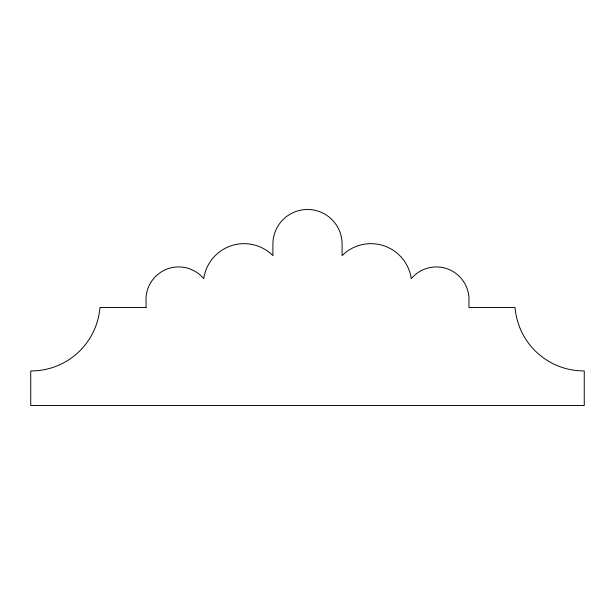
<?xml version="1.0" encoding="UTF-8"?>
<svg xmlns="http://www.w3.org/2000/svg" width="615" height="615" viewBox="0 0 615 615"><rect width="100%" height="100%" fill="white"/><g stroke="black" fill="none" stroke-linecap="round" stroke-linejoin="round"><path stroke-width="0.92" d="M146.062 307.5L99.938 307.5A68.965 68.965 0 0 1 30.75 370.922L30.75 405.516L584.25 405.516L584.25 370.922A68.965 68.965 0 0 1 515.062 307.5L468.938 307.5L468.938 301.734A32.649 32.649 0 0 0 411.281 278.672A40.767 40.767 0 0 0 342.094 255.609L342.094 244.078A34.594 34.594 0 0 0 307.5 209.484A34.594 34.594 0 0 0 272.906 244.078L272.906 255.609A40.767 40.767 0 0 0 203.719 278.672A32.649 32.649 0 0 0 146.062 301.734L146.062 307.5"/></g></svg>
